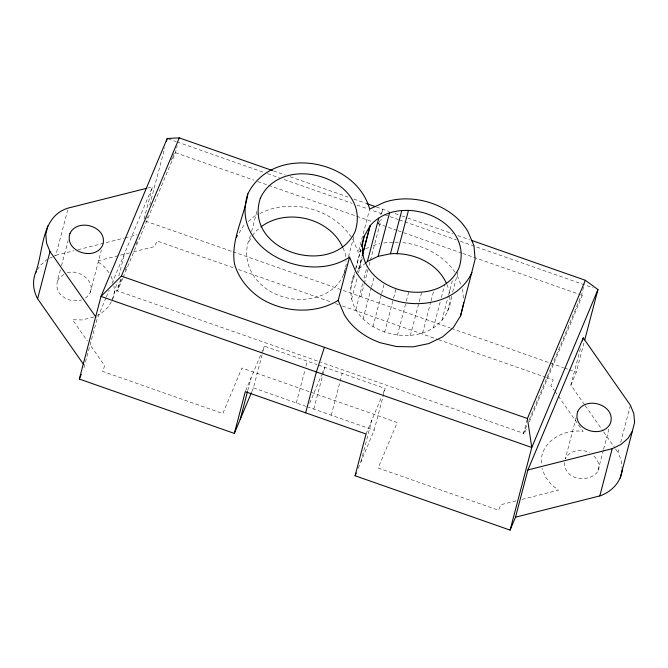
<?xml version="1.0" encoding="UTF-8"?>
<svg xmlns="http://www.w3.org/2000/svg" width="668" height="668" viewBox="0 0 668 668"><rect width="100%" height="100%" fill="white"/><g stroke="black" fill="none" stroke-linecap="round" stroke-linejoin="round"><path stroke-width="0.5" stroke-dasharray="3.34 2.5" d="M60.437 269.788C58.35 277.846 53.407 288.175 60.988 295.031C66.374 300.199 74.507 302.103 81.63 299.89M85.37 298.095C101.444 286.355 80.578 267.016 66.215 273.279M112.424 300.082L114.445 291.674L113.952 285.837M250.542 235.537C238.877 261.672 254.884 287.215 280.51 296.033C303.815 304.575 337.307 297.093 344.813 270.799M343.753 274.832L344.438 272.001M344.663 271.066L345.339 268.235M345.565 267.3L346.241 264.47L345.932 260.821M451.585 296.141C444.203 363.993 328.481 336.204 354.683 272.402M447.618 311.255L450.098 300.934L449.606 295.072M564.443 462.481C564.877 489.736 615.846 478.981 593.259 455.125M53.164 256.579L55.803 255.31L67.668 210.086M61.498 265.764L68.086 240.639M90.305 292.325L101.377 250.124M112.692 299.08L117.167 281.996M118.754 275.967L124.816 252.855M120.591 279.074L117.493 290.897L116.316 291.298L121.927 277.896M144.046 218.987L152.488 186.823L147.469 188.092M149.749 204.992L164.812 147.553M123.121 277.471L175.417 152.671L177.22 145.774M251.602 231.512L256.888 211.355M247.744 390.646L251.135 377.712M251.811 391.724L253.414 387.891L262.808 352.094M263.067 351.101L264.369 346.133L316.983 364.578M296.325 402.938L304.934 370.122M305.977 366.147L307.28 361.179M348.512 256.696L353.798 236.539M313.793 409.066L324.748 367.3L321.959 373.938M361.989 250.617L358.315 252.379L369.68 209.059M355.743 268.369L360.762 249.231M350.675 288.442L355.434 270.306M355.702 269.304L360.829 249.698M356.194 273.554L358.599 269.346L361.772 257.255M358.599 269.346L362.023 256.846M351.585 299.189L357.397 277.028M358.457 272.995L362.949 255.869M355.819 309.626L362.691 283.432M364.018 278.397L367.183 266.307M397.076 230.41L378.447 223.872L379.224 220.916M380.768 214.996L382.321 209.084L382.572 214.019L371.759 210.228M360.895 296.65L364.068 284.56M364.336 283.549L368.035 269.438M369.087 265.413L370.147 261.38M370.414 260.37L381.253 219.054M331.253 415.187L342.208 373.429M363.091 319.053L371.283 287.816M371.55 286.806L374.456 275.725M372.903 326.811L381.361 294.571M381.628 293.561L384.275 283.483M384.593 332.38L393.318 299.13M393.577 298.128L395.957 289.06M360.929 461.822L371.884 420.063M397.36 335.386L406.077 302.136M406.344 301.126L408.724 292.058M358.198 468.326L374.163 430.234L385.119 388.475L317.951 364.92M410.327 335.612L421.692 292.292M422.619 333.056L430.81 301.819M431.077 300.817L433.983 289.728M433.398 327.879L440.27 301.685M441.323 297.652L444.763 284.56M441.924 320.448L448.27 296.266M448.537 295.256L453.029 278.13M452.645 292.108L457.931 271.959M527.169 419.496L523.553 433.298L524.138 434.317L526.943 427.612M529.181 419.871L581.477 295.072L583.799 286.196M584.583 404.733L570.856 385.119L580.868 346.934M570.856 385.119L576.275 372.176L584.208 341.949M576.117 417.7L565.303 458.908C569.462 450.065 581.611 448.353 589.593 452.737M598.069 470.397L603.338 450.299M603.605 449.288L609.408 427.178M622.209 469.738L621.465 460.978L618.017 452.47L619.336 447.451M620.655 442.425L630.141 406.244M105.97 297.828L97.144 318.878L83.592 368.886M106.371 296.876L109.176 290.171M111.982 283.474L152.488 186.823M125.133 270.239L127.137 265.455M135.963 244.404L137.165 241.532M146.793 218.561L147.595 216.649M171.225 160.253L172.427 157.389M172.828 156.437L174.824 151.661M122.72 278.422L117.493 290.897L318.561 361.413M245.682 390.722L264.369 346.133M378.447 223.872L380.317 219.396M309.643 403.338L321.567 374.89M366.039 434L381.511 397.084M383.115 393.26L385.119 388.475M526.768 425.625L523.553 433.298L320.523 362.098M529.348 421.875L582.655 294.68L581.477 295.072M352.838 279.458L355.718 274.398M37.483 269.755L40.063 265.588L47.019 259.526M57.54 280.836L59.519 277.654L64.345 274.172M111.389 301.752L107.782 307.581L100.826 313.643L97.311 315.329M239.06 233.049L243.703 225.559L245.248 224.214M248.955 241.582L252.078 236.555M252.596 235.712L254.675 232.364L259.343 228.289M248.337 221.517L254.516 216.131L259.067 213.944M358.85 268.937L365.83 262.85M49.649 258.265L52.288 256.996M259.977 213.509C290.663 197.561 332.756 208.641 351.618 237.674M93.804 317.016L82.022 319.947L72.528 319.772L87.441 341.072M365.655 248.855L370.222 246.667M55.803 255.31L73.864 250.759M77.88 249.749L124.039 238.109M125.041 237.85L137.082 234.819M129.458 252.896L97.144 261.046L104.325 266.724L110.253 274.406M133.5 251.878L154.7 246.534L157.03 240.989L234.493 268.152M516.055 500.883L500.908 504.699L498.579 510.252L378.163 468.017L397.243 422.502L241.899 368.026L222.828 413.542L102.413 371.316L104.742 365.772L89.829 344.479M522.109 499.355L558.465 490.187L551.284 484.509L545.355 476.827L541.907 468.318M273.454 170.908L285.219 175.033M290.129 176.753L347.995 197.043M353.881 199.106L365.646 203.239M376.435 207.022L389.185 211.489M395.072 213.551L400.959 215.622M401.944 215.964L406.845 217.684M407.822 218.027L452.946 233.85M457.847 235.57L469.621 239.695M168.177 138.835L176.043 141.591M177.028 141.933L263.576 172.286M267.509 173.663L279.308 177.805M284.226 179.525L352.086 203.322M357.004 205.051L367.817 208.842M384.543 214.712L398.312 219.538M399.289 219.881L456.336 239.887M460.269 241.265L593.034 287.825M175.417 152.671L253.882 180.185M257.806 181.562L267.609 185.003M268.594 185.345L372.56 221.809M398.061 230.752L461.813 253.105M462.799 253.456L580.492 294.73M145.515 221.116L232.063 251.469M233.049 251.811L450.391 328.03M451.376 328.38L563.491 367.692M564.477 368.043L568.41 369.421M569.386 369.763L576.275 372.176M238.418 269.53L331.579 302.195M335.503 303.573L338.442 304.608M342.367 305.977L437.482 339.336M438.467 339.678L545.347 377.169M546.332 377.512L553.196 379.917L550.866 385.461L554.448 390.571M253.414 387.891L306.027 406.344M306.996 406.678L374.163 430.234M585.176 405.585L603.087 431.161M603.688 432.012L615.028 448.211M615.629 449.063L618.017 452.47M555.041 391.423L583.08 431.461C563.182 428.171 537.999 443.068 541.656 465.404M352.854 239.269L358.315 252.379M457.196 275.65L461.054 285.152M446.884 284.493L449.188 290.188L449.522 294.095M343.01 247.978L345.331 253.69L345.59 256.746M111.022 276.293L113.318 281.971M462.598 288.952L463.433 298.83M454.958 272.252A60.688 45.942 14.7 0 0 420.523 246.642A60.688 45.942 14.7 0 0 401.142 242.484M373.253 245.54A60.688 45.942 14.7 0 1 379.808 243.745M383.733 243.018A60.688 45.942 14.7 0 1 393.836 242.208M394.88 242.2A60.688 45.942 14.7 0 1 400.099 242.4"/><path stroke-width="1" d="M146.467 188.343L68.194 208.074C40.464 216.449 43.954 251.21 35.421 273.078C32.181 281.545 33.3 290.881 37.592 298.763L83.558 364.411M47.812 225.851L45.791 234.259L46.535 243.018L49.983 251.527L95.95 317.175M247.845 193.887C244.221 217.167 230.544 239.929 234.493 263.91C238.643 278.665 248.872 290.605 261.522 298.922C284.568 312.674 314.837 314.436 338.183 300.425L349.548 257.105C307.514 285.269 229.291 249.573 247.845 193.887C272.327 144.104 355.409 158.149 369.68 209.059L384.618 202.212A60.688 45.942 14.7 0 1 431.887 203.322A60.688 45.942 14.7 0 1 467.85 231.404L473.963 245.624L475.123 259.326L460.594 315.805L453.33 327.52L442.458 336.998L428.722 343.594L413.058 346.851L396.525 346.558L380.259 342.734A60.688 45.942 14.7 0 1 344.287 314.653L338.183 300.425M364.202 236.13C348.821 288.501 437.281 314.737 458.991 267.926C474.781 219.48 399.948 191.123 370.214 225.609L364.202 236.13L361.822 245.198M460.594 315.805L463.751 302.646M272.469 170.557L179.291 137.884L167.192 138.485L101.01 296.425L79.333 379.057L234.343 433.415L245.298 391.648L366.039 434L355.084 475.758L510.093 530.116L515.512 517.174L599.806 495.923C611.312 491.99 621.048 482.221 622.209 469.738M620.188 478.154L634.6 422.51L633.857 413.751L630.408 405.242L583.247 337.883L527.904 469.946L515.512 517.174M37.592 298.763L49.983 251.527M166.399 141.507L167.192 138.485M240.179 419.479L247.486 391.64M305.668 412.824L316.39 371.959L324.397 347.31M361.622 246.676L362.156 244.663M362.298 255.234L369.963 226.018M362.29 255.836L370.214 225.609M365.83 262.85L367.383 261.497L378.748 218.177M367.383 261.497L378.155 256.328L389.527 213M378.155 256.328L390.446 253.765L401.819 210.437M397.042 253.882L408.407 210.554M510.093 530.116L531.77 447.485L597.952 289.553L585.352 280.284L471.575 240.388M582.454 340.905L583.247 337.883M584.734 339.937L597.952 289.553M599.806 495.923L612.197 448.687L620.981 444.47L627.937 438.408L632.579 430.918M585.352 280.284L527.428 418.51L531.77 447.485L101.01 296.425L121.367 276.109L179.291 137.884M79.333 379.057L81.271 374.431M234.343 433.415L251.41 392.675M355.084 475.758L356.253 472.969M35.421 273.078L36.456 271.417M236.48 237.207L237.516 235.545M471.959 272.477C458.306 301.978 420.155 309.509 391.623 299.406A60.688 45.942 14.7 0 1 355.652 271.325L349.548 257.105M260.896 226.936C286.397 207.623 329.24 217.76 342.626 247.026M527.904 469.946L612.197 448.687M390.446 253.765C412.507 252.17 437.206 262.549 446.5 283.549M366.632 203.581L375.458 206.679M121.367 276.109L527.428 418.51M69.931 233.608C64.019 251.778 95.098 261.656 102.697 245.098C108.608 226.92 77.53 217.042 69.931 233.608M260.32 198.262C243.069 251.377 332.998 279.074 355.125 231.504C372.377 178.389 282.447 150.692 260.32 198.262M577.695 411.672C571.783 429.85 602.862 439.719 610.46 423.161C616.372 404.992 585.293 395.114 577.695 411.672"/></g></svg>
